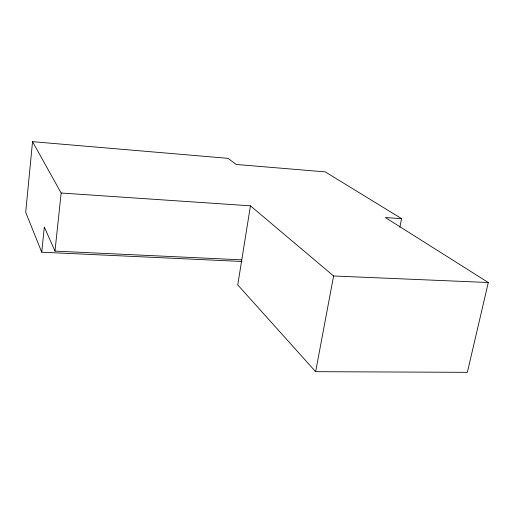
<?xml version="1.0" encoding="UTF-8"?>
<svg xmlns="http://www.w3.org/2000/svg" width="514" height="514" viewBox="0 0 514 514"><rect width="100%" height="100%" fill="white"/><g stroke="black" fill="none" stroke-linecap="round" stroke-linejoin="round"><path stroke-width="0.77" d="M399.847 227.201L401.595 218.643L325.233 171.882L236.209 164.467L228.075 158.344L32.536 141.671L25.7 212.321L41.737 252.207L242.023 261.472M41.737 252.207L44.32 227.021L54.985 251.108L241.779 259.846M54.985 251.108L61.153 193.013L32.536 141.671M61.153 193.013L250.446 205.825L237.757 284.929L315.635 371.673L467.361 372.329L488.3 282.514L385.346 217.557L401.595 218.643M315.635 371.673L333.605 275.979L250.446 205.825M333.605 275.979L488.3 282.514"/></g></svg>
